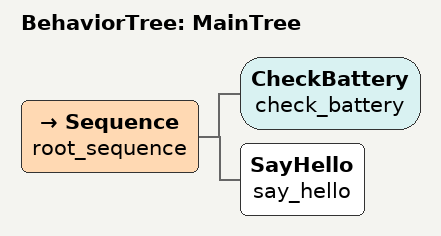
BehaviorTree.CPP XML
<?xml version="1.0"?>

<root main_tree_to_execute="MainTree">

    <BehaviorTree ID="MainTree">

        <Sequence name="root_sequence">

            <CheckBattery name="check_battery"/>
            <SayHello     name="say_hello"/>

        </Sequence>

    </BehaviorTree>

</root>
